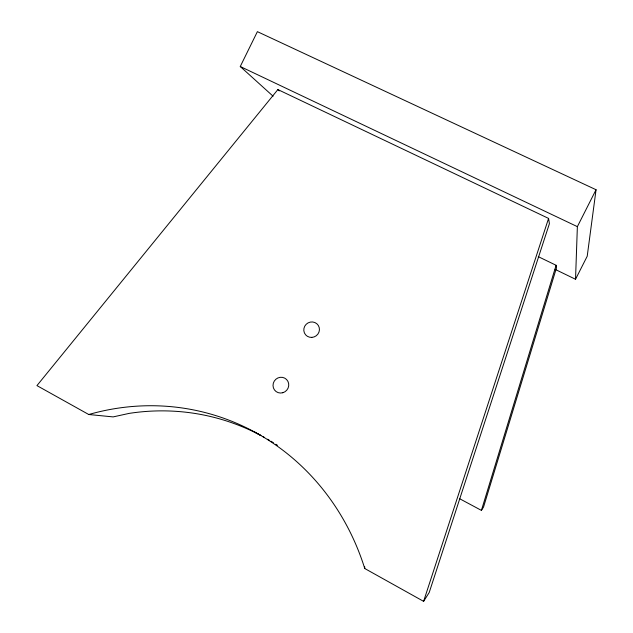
<?xml version="1.0" encoding="UTF-8"?>
<svg xmlns="http://www.w3.org/2000/svg" width="633" height="633" viewBox="0 0 633 633"><rect width="100%" height="100%" fill="white"/><g stroke="black" fill="none" stroke-linecap="round" stroke-linejoin="round"><path stroke-width="0.95" d="M555.117 269.373L575.532 279.264L577.367 226.646L596.057 189.734L257.386 31.65L240.255 66.512L273.076 96.208M596.057 189.734L587.21 256.238L575.532 279.264M459.669 498.741L481.42 510.388L556.098 265.282L538.311 256.674M423.604 601.35L548.574 218.417L277.887 89.57L36.943 385.608L88.755 414.512A253.129 234.226 -73.2 0 1 364.75 568.513L423.604 601.35L429.19 592.559L549.412 223.655L548.574 218.417M481.42 510.388L483.541 507.049L556.502 267.759L556.098 265.282M88.755 414.512L113.133 416.902L129.148 413.389A243.705 226.084 -73.6 0 1 260.907 435.512L254.854 432.133M240.255 66.512L577.367 226.646M277.887 89.57L279.295 90.899M364.703 566.67L364.75 568.513M262.592 436.414A243.705 226.084 -73.6 0 1 264.277 437.34M267.617 439.231A243.705 226.084 -73.6 0 1 269.27 440.204M270.924 441.193A243.705 226.084 -73.6 0 1 273.393 442.704M275.838 444.247A243.705 226.084 -73.6 0 1 277.46 445.3M311.8 337.397A7.912 7.643 -34.9 0 0 318.312 325.449A7.912 7.643 -34.9 0 0 304.758 326.177A7.912 7.643 -34.9 0 0 311.8 337.397M282.785 392.737A8.015 7.746 -46.5 0 0 286.567 379.491A8.015 7.746 -46.5 0 0 273.321 383.226A8.015 7.746 -46.5 0 0 282.785 392.737"/></g></svg>
